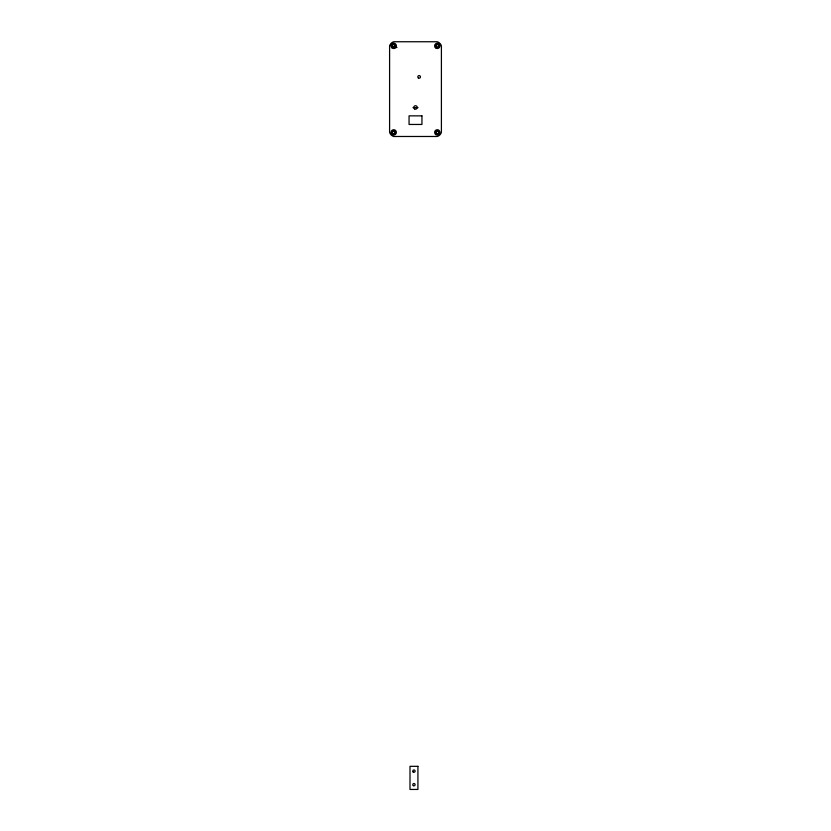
<?xml version="1.0" encoding="UTF-8"?>
<svg xmlns="http://www.w3.org/2000/svg" width="831" height="831" viewBox="0 0 831 831"><rect width="100%" height="100%" fill="white"/><g stroke="black" fill="none" stroke-linecap="round" stroke-linejoin="round"><path stroke-width="1.25" d="M395.348 47.492L397 47.492M412.976 107.604L418.024 107.604M391.494 45.269A4.467 4.467 0 0 1 393.125 43.638M437.875 43.638A4.467 4.467 0 0 1 439.506 45.269M439.506 132.96A4.467 4.467 0 0 1 438.799 133.884M392.201 133.884A4.467 4.467 0 0 1 391.494 132.96M389.594 45.954L389.594 132.274A5.952 5.952 0 0 0 393.811 136.481L437.189 136.481A5.952 5.952 0 0 0 441.406 132.274L441.406 45.954A5.952 5.952 0 0 0 437.189 41.747L393.811 41.747A5.952 5.952 0 0 0 389.594 45.954M421.94 115.862L409.06 115.862L409.06 124.453L421.94 124.453L421.94 115.862M417.92 766.327L409.995 766.327L409.995 789.45L417.92 789.45L417.92 766.327M413.132 771.937A1.153 1.153 0 0 0 415.074 771.417A1.153 1.153 0 0 0 413.651 770.005A1.153 1.153 0 0 0 413.132 771.937M413.371 785.659A1.153 1.153 0 0 0 415.105 784.661A1.153 1.153 0 0 0 413.371 783.664A1.153 1.153 0 0 0 413.371 785.659M391.837 47.741A2.649 2.649 0 0 0 396.283 46.546A2.649 2.649 0 0 0 393.032 43.295A2.649 2.649 0 0 0 391.837 47.741M435.402 47.741A2.649 2.649 0 0 0 439.848 46.546A2.649 2.649 0 0 0 436.597 43.295A2.649 2.649 0 0 0 435.402 47.741M392.388 134.664A2.649 2.649 0 0 0 396.366 132.368A2.649 2.649 0 0 0 392.388 130.062A2.649 2.649 0 0 0 392.388 134.664M435.891 134.622A2.649 2.649 0 0 0 439.931 132.441A2.649 2.649 0 0 0 436.015 130.031A2.649 2.649 0 0 0 435.891 134.622M418.471 78.031A1.319 1.319 0 0 0 420.455 76.888A1.319 1.319 0 0 0 418.471 75.746A1.319 1.319 0 0 0 418.471 78.031M414.638 108.944A1.735 1.735 0 0 0 417.235 107.438A1.735 1.735 0 0 0 414.638 105.932A1.735 1.735 0 0 0 414.638 108.944M392.886 133.801A1.652 1.652 0 0 0 395.369 132.368A1.652 1.652 0 0 0 392.886 130.934A1.652 1.652 0 0 0 392.886 133.801M392.544 47.035A1.652 1.652 0 0 0 395.317 46.287A1.652 1.652 0 0 0 393.292 44.261A1.652 1.652 0 0 0 392.544 47.035M436.452 47.294A1.652 1.652 0 0 0 438.934 45.861A1.652 1.652 0 0 0 436.452 44.427A1.652 1.652 0 0 0 436.452 47.294M436.42 133.77A1.652 1.652 0 0 0 438.934 132.409A1.652 1.652 0 0 0 436.493 130.914A1.652 1.652 0 0 0 436.42 133.77M393.053 47.003A1.319 1.319 0 0 0 395.037 45.861A1.319 1.319 0 0 0 393.053 44.718A1.319 1.319 0 0 0 393.053 47.003M436.618 47.003A1.319 1.319 0 0 0 438.602 45.861A1.319 1.319 0 0 0 436.618 44.718A1.319 1.319 0 0 0 436.618 47.003M436.587 133.49A1.319 1.319 0 0 0 438.602 132.399A1.319 1.319 0 0 0 436.649 131.205A1.319 1.319 0 0 0 436.587 133.49M393.053 133.511A1.319 1.319 0 0 0 395.037 132.368A1.319 1.319 0 0 0 393.053 131.215A1.319 1.319 0 0 0 393.053 133.511"/></g></svg>
